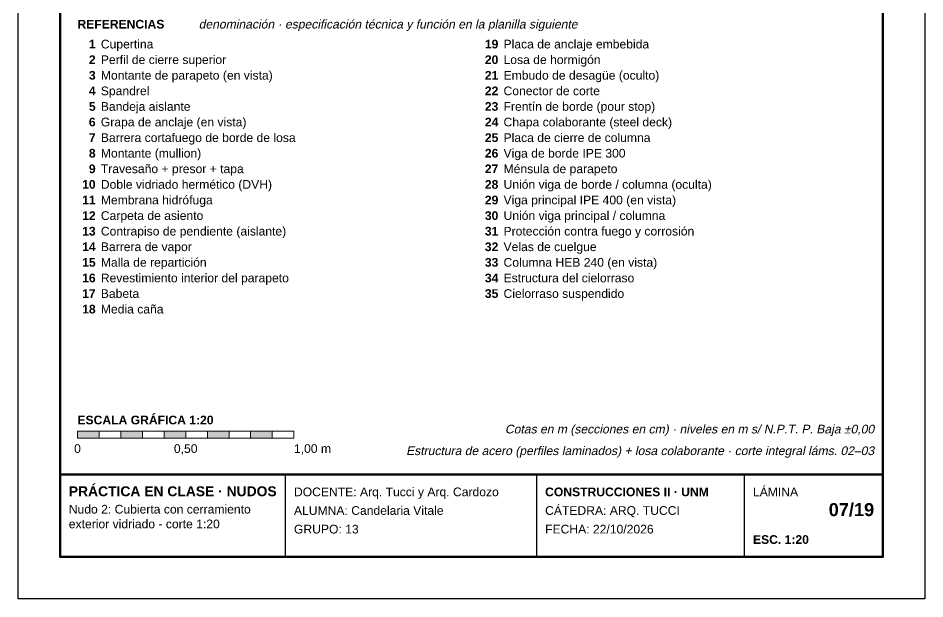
# Model space of a CAD drawing. Header units: millimetres. Extents: x 6 to 4194, y 6 to 5934.
# Drawn here: x 6 to 4194, y 6 to 2688 of the extents above; entities that cross this region are included whole.
import ezdxf
from ezdxf.enums import TextEntityAlignment as Align

# ---------------------------------------------------------------- set-up
doc = ezdxf.new("R2010")
doc.units = ezdxf.units.MM
doc.header["$LTSCALE"] = 20
for name, color, linetype in [('X-MARCO', 7, 'Continuous'), ('X-ROTULO', 7, 'Continuous'), ('X-TEXTOS', 7, 'Continuous')]:
    doc.layers.add(name, color=color, linetype=linetype)
doc.styles.add('ARIAL', font='arial.ttf')
doc.styles.add('ARIAL-B', font='arialbd.ttf')

msp = doc.modelspace()

# ---------------------------------------------------------------- hatches: boundary and pattern name
at = {"layer": 'X-TEXTOS'}
h = msp.add_hatch(color=7, dxfattribs=at)
h.dxf.hatch_style = 1
h.paths.add_polyline_path([(280, 780), (380, 780), (380, 748), (280, 748)])
h = msp.add_hatch(color=7, dxfattribs=at)
h.dxf.hatch_style = 1
h.paths.add_polyline_path([(480, 780), (580, 780), (580, 748), (480, 748)])
h = msp.add_hatch(color=7, dxfattribs=at)
h.dxf.hatch_style = 1
h.paths.add_polyline_path([(680, 780), (780, 780), (780, 748), (680, 748)])
h = msp.add_hatch(color=7, dxfattribs=at)
h.dxf.hatch_style = 1
h.paths.add_polyline_path([(880, 780), (980, 780), (980, 748), (880, 748)])
h = msp.add_hatch(color=7, dxfattribs=at)
h.dxf.hatch_style = 1
h.paths.add_polyline_path([(1080, 780), (1180, 780), (1180, 748), (1080, 748)])

# ---------------------------------------------------------------- linework, layer by layer
at = {"layer": 'X-MARCO', "lineweight": 30}
msp.add_lwpolyline([(6, 5934), (4194, 5934), (4194, 6), (6, 6)], close=True, dxfattribs=at)
at = {"layer": 'X-MARCO', "lineweight": 50}
msp.add_lwpolyline([(200, 5740), (4000, 5740), (4000, 200), (200, 200)], close=True, dxfattribs=at)
at = {"layer": 'X-ROTULO', "lineweight": 50}
msp.add_lwpolyline([(200, 580), (4000, 580), (4000, 200), (200, 200)], close=True, dxfattribs=at)
at = {"layer": 'X-ROTULO', "lineweight": 25}
for points in [[(1240, 580), (1240, 200)], [(2400, 580), (2400, 200)], [(3360, 580), (3360, 200)]]:
    msp.add_lwpolyline(points, dxfattribs=at)
at = {"layer": 'X-TEXTOS', "lineweight": 13}
for points in [[(280, 780), (380, 780), (380, 748), (280, 748)], [(380, 780), (480, 780), (480, 748), (380, 748)], [(480, 780), (580, 780), (580, 748), (480, 748)], [(580, 780), (680, 780), (680, 748), (580, 748)], [(680, 780), (780, 780), (780, 748), (680, 748)], [(780, 780), (880, 780), (880, 748), (780, 748)], [(880, 780), (980, 780), (980, 748), (880, 748)], [(980, 780), (1080, 780), (1080, 748), (980, 748)], [(1080, 780), (1180, 780), (1180, 748), (1080, 748)], [(1180, 780), (1280, 780), (1280, 748), (1180, 748)]]:
    msp.add_lwpolyline(points, close=True, dxfattribs=at)

# ---------------------------------------------------------------- texts
at = {"layer": 'X-ROTULO'}
for s, height, style, p in [('PRÁCTICA EN CLASE · NUDOS', 45.824, 'ARIAL-B', (240, 480)), ('DOCENTE: Arq. Tucci y Arq. Cardozo', 40.096, 'ARIAL', (1280, 480)), ('CONSTRUCCIONES II · UNM', 40.096, 'ARIAL-B', (2440, 480)), ('LÁMINA', 40.1, 'ARIAL', (3400, 480)), ('Nudo 2: Cubierta con cerramiento', 40.096, 'ARIAL', (240, 400)), ('ALUMNA: Candelaria Vitale', 40.096, 'ARIAL', (1280, 394)), ('CÁTEDRA: ARQ. TUCCI', 40.096, 'ARIAL', (2440, 394)), ('exterior vidriado - corte 1:20', 40.096, 'ARIAL', (240, 332)), ('GRUPO: 13', 40.1, 'ARIAL', (1280, 308)), ('FECHA: 22/10/2026', 40.096, 'ARIAL', (2440, 308)), ('ESC. 1:20', 40.1, 'ARIAL-B', (3400, 260))]:
    msp.add_text(s, height=height, dxfattribs=dict(at, style=style)).set_placement(p)
at = {"layer": 'X-ROTULO', "style": 'ARIAL-B'}
msp.add_text('07/19', height=60.14, dxfattribs=at).set_placement((3960, 388), align=Align.RIGHT)
at = {"layer": 'X-TEXTOS'}
for s, height, style, p in [('REFERENCIAS', 40.096, 'ARIAL-B', (280, 2640)), ('Cupertina', 40.1, 'ARIAL', (388, 2548)), ('Placa de anclaje embebida', 40.096, 'ARIAL', (2248, 2548)), ('Perfil de cierre superior', 40.096, 'ARIAL', (388, 2476)), ('Losa de hormigón', 40.096, 'ARIAL', (2248, 2476)), ('Montante de parapeto (en vista)', 40.096, 'ARIAL', (388, 2404)), ('Embudo de desagüe (oculto)', 40.096, 'ARIAL', (2248, 2404)), ('Spandrel', 40.1, 'ARIAL', (388, 2332)), ('Conector de corte', 40.096, 'ARIAL', (2248, 2332)), ('Bandeja aislante', 40.096, 'ARIAL', (388, 2260)), ('Frentín de borde (pour stop)', 40.096, 'ARIAL', (2248, 2260)), ('Grapa de anclaje (en vista)', 40.096, 'ARIAL', (388, 2188)), ('Chapa colaborante (steel deck)', 40.096, 'ARIAL', (2248, 2188)), ('Barrera cortafuego de borde de losa', 40.096, 'ARIAL', (388, 2116)), ('Placa de cierre de columna', 40.096, 'ARIAL', (2248, 2116)), ('Montante (mullion)', 40.096, 'ARIAL', (388, 2044)), ('Viga de borde IPE 300', 40.096, 'ARIAL', (2248, 2044)), ('Travesaño + presor + tapa', 40.096, 'ARIAL', (388, 1972)), ('Ménsula de parapeto', 40.096, 'ARIAL', (2248, 1972)), ('Doble vidriado hermético (DVH)', 40.096, 'ARIAL', (388, 1900)), ('Unión viga de borde / columna (oculta)', 40.096, 'ARIAL', (2248, 1900)), ('Membrana hidrófuga', 40.096, 'ARIAL', (388, 1828)), ('Viga principal IPE 400 (en vista)', 40.096, 'ARIAL', (2248, 1828)), ('Carpeta de asiento', 40.096, 'ARIAL', (388, 1756)), ('Unión viga principal / columna', 40.096, 'ARIAL', (2248, 1756)), ('Contrapiso de pendiente (aislante)', 40.096, 'ARIAL', (388, 1684)), ('Protección contra fuego y corrosión', 40.096, 'ARIAL', (2248, 1684)), ('Barrera de vapor', 40.096, 'ARIAL', (388, 1612)), ('Velas de cuelgue', 40.096, 'ARIAL', (2248, 1612)), ('Malla de repartición', 40.096, 'ARIAL', (388, 1540)), ('Columna HEB 240 (en vista)', 40.096, 'ARIAL', (2248, 1540)), ('Revestimiento interior del parapeto', 40.096, 'ARIAL', (388, 1468)), ('Estructura del cielorraso', 40.096, 'ARIAL', (2248, 1468)), ('Babeta', 40.1, 'ARIAL', (388, 1396)), ('Cielorraso suspendido', 40.096, 'ARIAL', (2248, 1396)), ('Media caña', 40.1, 'ARIAL', (388, 1324)), ('ESCALA GRÁFICA 1:20', 40.096, 'ARIAL-B', (280, 812)), ('1,00 m', 40.1, 'ARIAL', (1280, 680))]:
    msp.add_text(s, height=height, dxfattribs=dict(at, style=style)).set_placement(p)
at = {"layer": 'X-TEXTOS', "style": 'ARIAL', "oblique": 12}
msp.add_text('denominación · especificación técnica y función en la planilla siguiente', height=40.096, dxfattribs=at).set_placement((840, 2640))
at = {"layer": 'X-TEXTOS', "style": 'ARIAL-B'}
for s, p in [('1', (364, 2548)), ('19', (2224, 2548)), ('2', (364, 2476)), ('20', (2224, 2476)), ('3', (364, 2404)), ('21', (2224, 2404)), ('4', (364, 2332)), ('22', (2224, 2332)), ('5', (364, 2260)), ('23', (2224, 2260)), ('6', (364, 2188)), ('24', (2224, 2188)), ('7', (364, 2116)), ('25', (2224, 2116)), ('8', (364, 2044)), ('26', (2224, 2044)), ('9', (364, 1972)), ('27', (2224, 1972)), ('10', (364, 1900)), ('28', (2224, 1900)), ('11', (364, 1828)), ('29', (2224, 1828)), ('12', (364, 1756)), ('30', (2224, 1756)), ('13', (364, 1684)), ('31', (2224, 1684)), ('14', (364, 1612)), ('32', (2224, 1612)), ('15', (364, 1540)), ('33', (2224, 1540)), ('16', (364, 1468)), ('34', (2224, 1468)), ('17', (364, 1396)), ('35', (2224, 1396)), ('18', (364, 1324))]:
    msp.add_text(s, height=40.1, dxfattribs=at).set_placement(p, align=Align.RIGHT)
at = {"layer": 'X-TEXTOS', "style": 'ARIAL', "oblique": 12}
for s, p in [('Cotas en m (secciones en cm) · niveles en m s/ N.P.T. P. Baja ±0,00', (3960, 770)), ('Estructura de acero (perfiles laminados) + losa colaborante · corte integral láms. 02–03', (3960, 670))]:
    msp.add_text(s, height=40.096, dxfattribs=at).set_placement(p, align=Align.RIGHT)
at = {"layer": 'X-TEXTOS', "style": 'ARIAL'}
for s, p in [('0', (280, 680)), ('0,50', (780, 680))]:
    msp.add_text(s, height=40.1, dxfattribs=at).set_placement(p, align=Align.CENTER)

doc.saveas('drawing.dxf')
